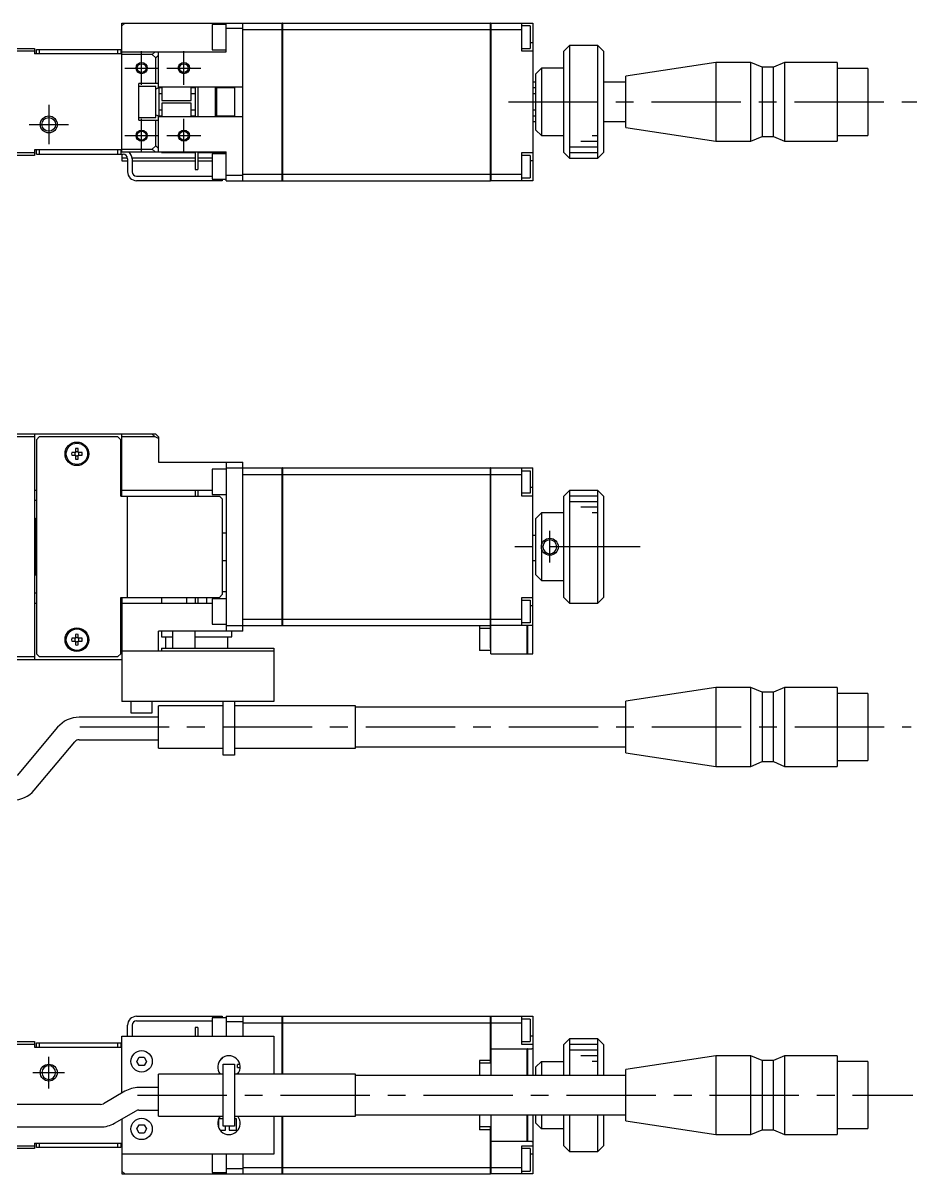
# Model space of a CAD drawing. Extents: x -1 to 626, y -8 to 214.
# Drawn here: x 147.9 to 306.7, y 10 to 214.4 of the extents above; entities that cross this region are included whole.
import ezdxf

# ---------------------------------------------------------------- set-up
doc = ezdxf.new("R2010")
doc.units = 0
doc.header["$LTSCALE"] = 0.5
doc.linetypes.add('CENTER', pattern=[50.8, 31.75, -6.35, 6.35, -6.35])
for name, color, linetype in [('MSM_CENTER', 1, 'CENTER'), ('MSM_CONTINUOUS', 7, 'CONTINUOUS'), ('MSM_NARROW', 5, 'CONTINUOUS')]:
    doc.layers.add(name, color=color, linetype=linetype)

msp = doc.modelspace()

# ---------------------------------------------------------------- linework, layer by layer
at = {"layer": 'MSM_CENTER'}
for p, q in [((169, 203.38), (169, 209.38)), ((176.5, 203.38), (176.5, 209.38)), ((166, 206.38), (172, 206.38)), ((173.5, 206.38), (179.5, 206.38)), ((234.14, 200.38), (306.7, 200.38)), ((152.5, 199.88), (152.5, 192.88)), ((149, 196.38), (156, 196.38)), ((169, 191.38), (169, 197.38)), ((176.5, 191.38), (176.5, 197.38)), ((166, 194.38), (172, 194.38)), ((173.5, 194.38), (179.5, 194.38)), ((241.5, 118.58), (241.5, 124.18)), ((257.51, 121.38), (234.1, 121.38)), ((158, 89.38), (305.69, 89.38)), ((152.5, 25.2), (152.5, 30.8)), ((149.7, 28), (155.3, 28)), ((168.26, 24), (305.99, 24))]:
    msp.add_line(p, q, dxfattribs=at)
at = {"layer": 'MSM_CONTINUOUS'}
for p, q in [((165.5, 213.88), (166, 214.38)), ((165.5, 214.38), (193.95, 214.38)), ((165.5, 191.48), (165.5, 214.38)), ((181.5, 214.13), (181.5, 209.63)), ((184, 214.13), (181.5, 214.13)), ((184, 209.28), (184, 214.38)), ((187, 213.38), (184, 213.38)), ((187, 186.38), (187, 214.38)), ((187, 213.23), (193.95, 213.23)), ((193.95, 186.38), (193.95, 214.38)), ((194, 214.37), (193.95, 214.37)), ((194, 213.22), (193.95, 213.22)), ((194, 214.38), (230.95, 214.38)), ((194, 214.38), (194, 186.38)), ((194, 213.23), (230.95, 213.23)), ((230.95, 186.38), (230.95, 214.38)), ((231, 214.37), (230.95, 214.37)), ((231, 213.22), (230.95, 213.22)), ((231, 214.38), (238.5, 214.38)), ((231, 214.38), (231, 186.38)), ((231, 213.23), (236.5, 213.23)), ((236.5, 209.38), (236.5, 214.38)), ((238, 213.88), (236.5, 213.88)), ((238, 213.88), (238, 209.88)), ((238.5, 214.38), (238.5, 186.38)), ((238.5, 210.88), (238, 210.88)), ((127.8, 209.88), (150, 209.88)), ((150, 209.38), (128, 209.38)), ((150, 209.88), (150, 208.88)), ((165.5, 208.88), (150, 208.88)), ((150.3, 208.88), (150.3, 209.68)), ((150.3, 209.68), (165.3, 209.68)), ((150.8, 209.68), (150.8, 208.88)), ((164.8, 208.88), (164.8, 209.68)), ((165.3, 209.68), (165.3, 208.88)), ((165.5, 209.28), (184, 209.28)), ((170.89, 208.78), (165.5, 208.78)), ((170.89, 208.78), (171.39, 209.28)), ((171.5, 208.17), (170.89, 208.78)), ((172, 208.67), (171.5, 208.17)), ((172, 202.87), (172, 209.28)), ((181.5, 209.63), (184, 209.63)), ((236.5, 209.88), (238, 209.88)), ((238.5, 209.38), (236.5, 209.38)), ((245, 210.38), (244, 209.38)), ((244, 191.38), (244, 209.38)), ((245, 210.38), (245, 190.38)), ((250, 210.38), (245, 210.38)), ((250, 190.38), (250, 210.38)), ((251, 209.38), (250, 210.38)), ((251, 209.38), (251, 191.38)), ((171.5, 203.63), (171.5, 208.17)), ((271, 207.38), (255, 204.95)), ((271, 207.38), (271, 193.38)), ((277.2, 207.38), (271, 207.38)), ((277.2, 193.38), (277.2, 207.38)), ((279.2, 206.53), (277.2, 207.38)), ((279.2, 206.53), (279.2, 194.23)), ((281.2, 206.53), (279.2, 206.53)), ((283.2, 207.38), (281.2, 206.53)), ((281.2, 194.23), (281.2, 206.53)), ((283.2, 207.38), (283.2, 193.38)), ((292.5, 207.38), (283.2, 207.38)), ((292.5, 207.38), (292.5, 193.38)), ((239, 205.38), (240, 206.38)), ((239, 195.38), (239, 205.38)), ((244, 206.38), (240, 206.38)), ((240, 206.38), (240, 194.38)), ((255, 195.81), (255, 204.95)), ((298, 206.33), (292.5, 206.33)), ((298, 206.33), (298, 194.43)), ((168.5, 197.13), (168.5, 203.63)), ((172, 203.63), (168.5, 203.63)), ((171.5, 203.13), (168.5, 203.13)), ((171.5, 197.63), (171.5, 203.13)), ((172, 202.87), (171.5, 202.66)), ((187, 202.98), (172, 202.98)), ((172.1, 197.78), (172.1, 202.98)), ((172.6, 202.88), (172.1, 202.88)), ((172.5, 202.98), (172.5, 202.88)), ((172.6, 202.98), (172.6, 200.63)), ((177.8, 200.63), (177.8, 202.98)), ((178.5, 202.88), (177.8, 202.88)), ((178.5, 202.98), (178.5, 197.78)), ((179, 202.98), (179, 197.78)), ((182.1, 197.78), (182.1, 202.98)), ((182.3, 202.98), (182.3, 197.78)), ((185.5, 202.88), (182.3, 202.88)), ((185.5, 202.98), (185.5, 197.78)), ((239, 203.88), (238.5, 203.88)), ((239, 202.88), (238.5, 202.88)), ((255, 203.88), (251, 203.88)), ((172.1, 201.88), (172.6, 201.88)), ((172.6, 200.63), (177.8, 200.63)), ((177.8, 201.88), (178.5, 201.88)), ((238.5, 201.88), (239, 201.88)), ((172.6, 198.88), (172.1, 198.88)), ((172.6, 200.13), (172.6, 197.78)), ((177.8, 200.13), (172.6, 200.13)), ((177.8, 197.78), (177.8, 200.13)), ((178.5, 198.88), (177.8, 198.88)), ((239, 198.88), (238.5, 198.88)), ((168.5, 197.63), (171.5, 197.63)), ((168.5, 197.13), (172, 197.13)), ((171.5, 198.1), (172, 197.89)), ((171.5, 192.59), (171.5, 197.13)), ((172, 191.48), (172, 197.89)), ((172, 197.78), (187, 197.78)), ((172.1, 197.88), (172.6, 197.88)), ((172.5, 197.88), (172.5, 197.78)), ((177.8, 197.88), (178.5, 197.88)), ((182.3, 197.88), (185.5, 197.88)), ((238.5, 197.88), (239, 197.88)), ((238.5, 196.88), (239, 196.88)), ((251, 196.88), (255, 196.88)), ((240, 194.38), (239, 195.38)), ((240, 194.38), (244, 194.38)), ((255, 195.81), (271, 193.38)), ((277.2, 193.38), (279.2, 194.23)), ((279.2, 194.23), (281.2, 194.23)), ((281.2, 194.23), (283.2, 193.38)), ((292.5, 194.43), (298, 194.43)), ((170.89, 191.98), (171.5, 192.59)), ((171.5, 192.59), (172, 192.09)), ((271, 193.38), (277.2, 193.38)), ((283.2, 193.38), (292.5, 193.38)), ((150, 190.88), (137, 190.88)), ((137.11, 191.38), (150, 191.38)), ((165.5, 191.88), (150, 191.88)), ((150, 191.88), (150, 190.88)), ((150.3, 191.08), (150.3, 191.88)), ((150.3, 191.08), (165.7, 191.08)), ((150.8, 191.88), (150.8, 191.08)), ((164.8, 191.08), (164.8, 191.88)), ((165.3, 191.88), (165.3, 191.08)), ((165.5, 191.98), (170.89, 191.98)), ((165.5, 191.48), (184, 191.48)), ((165.5, 191.08), (165.5, 189.88)), ((166.49, 190.38), (165.5, 190.38)), ((166.5, 190.28), (166.5, 187.98)), ((178.5, 190.38), (167.3, 190.38)), ((167.3, 190.28), (167.3, 187.98)), ((171.39, 191.48), (170.89, 191.98)), ((172.5, 191.48), (172.5, 191.38)), ((172.5, 191.38), (178.5, 191.38)), ((178.5, 191.48), (178.5, 188.38)), ((179, 191.48), (179, 188.38)), ((179, 191.38), (184, 191.38)), ((181.5, 190.38), (179, 190.38)), ((181.5, 191.13), (181.5, 186.63)), ((184, 191.13), (181.5, 191.13)), ((184, 186.38), (184, 191.48)), ((236.5, 191.38), (238.5, 191.38)), ((236.5, 186.38), (236.5, 191.38)), ((238, 190.88), (236.5, 190.88)), ((238, 190.88), (238, 186.88)), ((244, 191.38), (245, 190.38)), ((245, 190.38), (250, 190.38)), ((250, 190.38), (251, 191.38)), ((165.5, 189.88), (166.5, 189.88)), ((167.3, 189.88), (178.5, 189.88)), ((178.5, 188.38), (179, 188.38)), ((179, 189.88), (181.5, 189.88)), ((238.5, 189.88), (238, 189.88)), ((168.1, 187.18), (181.5, 187.18)), ((183.3, 186.38), (168.1, 186.38)), ((181.5, 186.63), (184, 186.63)), ((182.8, 186.38), (182.8, 186.63)), ((183.3, 186.63), (183.3, 186.38)), ((184, 187.38), (187, 187.38)), ((184, 186.38), (193.95, 186.38)), ((187, 187.54), (193.95, 187.54)), ((194, 187.54), (193.95, 187.54)), ((194, 186.39), (193.95, 186.39)), ((194, 187.54), (230.95, 187.54)), ((194, 186.38), (230.95, 186.38)), ((231, 187.54), (230.95, 187.54)), ((231, 186.39), (230.95, 186.39)), ((231, 187.54), (236.5, 187.54)), ((238.5, 186.38), (231, 186.38)), ((236.5, 186.88), (238, 186.88)), ((171.5, 141.38), (128, 141.38)), ((150, 141.38), (150, 101.38)), ((165.5, 130.38), (165.5, 141.38)), ((171.39, 140.88), (170.89, 141.38)), ((171.5, 141.38), (172, 140.88)), ((150, 140.88), (137.61, 140.88)), ((150.8, 140.88), (150.3, 140.38)), ((150.3, 140.38), (150.3, 102.38)), ((164.8, 140.88), (150.8, 140.88)), ((165.3, 140.38), (164.8, 140.88)), ((165.3, 130.38), (165.3, 140.38)), ((171.39, 140.88), (165.5, 140.88)), ((172, 140.58), (171.39, 140.88)), ((172, 140.88), (172, 136.38)), ((157.26, 138.12), (156.58, 138.12)), ((156.58, 137.64), (157.26, 137.64)), ((157.26, 138.8), (157.26, 138.12)), ((157.26, 137.64), (157.26, 136.96)), ((157.74, 138.12), (157.74, 138.8)), ((158.42, 138.12), (157.74, 138.12)), ((157.74, 136.96), (157.74, 137.64)), ((157.74, 137.64), (158.42, 137.64)), ((172, 136.38), (187, 136.38)), ((181.5, 135.13), (181.5, 130.63)), ((184, 135.13), (181.5, 135.13)), ((184, 136.38), (184, 106.38)), ((184, 135.38), (193.95, 135.38)), ((187, 106.38), (187, 136.38)), ((193.95, 107.38), (193.95, 135.38)), ((194, 135.37), (193.95, 135.37)), ((194, 135.38), (230.95, 135.38)), ((194, 135.38), (194, 107.38)), ((230.95, 103.38), (230.95, 135.38)), ((231, 135.37), (230.95, 135.37)), ((231, 102.38), (231, 135.38)), ((231, 135.38), (238.5, 135.38)), ((236.5, 130.38), (236.5, 135.38)), ((238.5, 102.38), (238.5, 135.38)), ((187, 134.23), (193.95, 134.23)), ((194, 134.22), (193.95, 134.22)), ((194, 134.23), (230.95, 134.23)), ((231, 134.22), (230.95, 134.22)), ((231, 134.23), (236.5, 134.23)), ((236.5, 134.88), (238, 134.88)), ((238, 134.88), (238, 130.88)), ((150.3, 131.38), (150, 131.38)), ((181.5, 131.38), (165.3, 131.38)), ((178.5, 131.38), (178.5, 130.38)), ((179, 131.38), (179, 130.38)), ((238, 130.88), (236.5, 130.88)), ((238.5, 131.88), (238, 131.88)), ((245, 131.38), (244, 130.38)), ((245, 131.38), (245, 111.38)), ((250, 131.38), (245, 131.38)), ((250, 111.38), (250, 131.38)), ((251, 130.38), (250, 131.38)), ((150, 129.63), (150.3, 129.63)), ((165.3, 130.38), (182.8, 130.38)), ((166.5, 112.38), (166.5, 130.38)), ((181.5, 130.63), (184, 130.63)), ((183.3, 129.88), (182.8, 130.38)), ((183.3, 129.88), (183.3, 112.88)), ((238.5, 130.38), (236.5, 130.38)), ((244, 112.38), (244, 130.38)), ((251, 130.38), (251, 112.38)), ((239, 126.38), (240, 127.38)), ((244, 127.38), (240, 127.38)), ((240, 127.38), (240, 115.38)), ((150.2, 126.38), (150, 126.18)), ((150.3, 126.38), (150.2, 126.38)), ((150.2, 126.38), (150.2, 116.38)), ((239, 116.38), (239, 126.38)), ((183.3, 123.88), (184, 123.88)), ((239, 123.38), (238.5, 123.38)), ((184, 118.88), (183.3, 118.88)), ((239, 118.88), (238.5, 118.88)), ((150, 116.58), (150.2, 116.38)), ((150.2, 116.38), (150.3, 116.38)), ((240, 115.38), (239, 116.38)), ((240, 115.38), (244, 115.38)), ((150.3, 113.13), (150, 113.13)), ((182.8, 112.38), (183.3, 112.88)), ((184, 113.38), (183.3, 113.38)), ((150, 111.38), (150.3, 111.38)), ((165.3, 102.38), (165.3, 112.38)), ((165.3, 112.38), (182.8, 112.38)), ((165.3, 111.38), (181.5, 111.38)), ((165.5, 112.38), (165.5, 93.88)), ((172.5, 112.38), (172.5, 111.38)), ((177, 111.38), (177, 112.38)), ((178.5, 112.38), (178.5, 111.38)), ((179, 112.38), (179, 111.38)), ((180.5, 112.38), (180.5, 111.38)), ((181.5, 112.13), (181.5, 107.63)), ((184, 112.13), (181.5, 112.13)), ((236.5, 112.38), (238.5, 112.38)), ((236.5, 107.38), (236.5, 112.38)), ((236.5, 111.88), (238, 111.88)), ((238, 111.88), (238, 107.88)), ((238.5, 110.88), (238, 110.88)), ((244, 112.38), (245, 111.38)), ((245, 111.38), (250, 111.38)), ((250, 111.38), (251, 112.38)), ((187, 108.54), (193.95, 108.54)), ((194, 108.54), (193.95, 108.54)), ((194, 108.54), (230.95, 108.54)), ((231, 108.54), (230.95, 108.54)), ((231, 108.54), (236.5, 108.54)), ((172, 102.88), (172, 106.38)), ((187, 106.38), (172, 106.38)), ((172.5, 106.38), (172.5, 105.38)), ((174.5, 106.38), (174.5, 103.38)), ((178.5, 103.38), (178.5, 106.38)), ((181.5, 107.63), (184, 107.63)), ((184, 107.38), (193.95, 107.38)), ((185, 105.38), (185, 106.38)), ((194, 107.39), (193.95, 107.39)), ((194, 107.38), (230.95, 107.38)), ((229, 107.38), (229, 102.98)), ((230.95, 106.88), (229, 106.88)), ((231, 107.39), (230.95, 107.39)), ((238.5, 107.38), (231, 107.38)), ((238, 107.88), (236.5, 107.88)), ((237.45, 102.38), (237.45, 107.38)), ((237.5, 107.38), (237.5, 102.38)), ((157.26, 105.12), (156.58, 105.12)), ((156.58, 104.64), (157.26, 104.64)), ((157.26, 105.8), (157.26, 105.12)), ((157.26, 104.64), (157.26, 103.96)), ((157.74, 105.12), (157.74, 105.8)), ((158.42, 105.12), (157.74, 105.12)), ((157.74, 103.96), (157.74, 104.64)), ((157.74, 104.64), (158.42, 104.64)), ((172.5, 105.38), (174.5, 105.38)), ((173.25, 105.38), (173.25, 103.38)), ((178.5, 105.38), (185, 105.38)), ((184.25, 105.38), (184.25, 103.38)), ((150.3, 102.38), (150.8, 101.88)), ((164.8, 101.88), (165.3, 102.38)), ((165.5, 102.88), (192.5, 102.88)), ((172.5, 103.38), (192.5, 103.38)), ((172.5, 103.38), (172.5, 102.88)), ((192.5, 103.38), (192.5, 93.88)), ((231, 102.98), (229, 102.98)), ((231, 103.38), (230.95, 103.38)), ((231, 102.38), (237.45, 102.38)), ((237.5, 102.43), (237.45, 102.43)), ((237.5, 102.38), (238.5, 102.38)), ((128, 101.38), (165.5, 101.38)), ((137.61, 101.88), (150, 101.88)), ((150.8, 101.88), (164.8, 101.88)), ((271, 96.38), (255, 93.95)), ((271, 96.38), (271, 82.38)), ((277.2, 96.38), (271, 96.38)), ((277.2, 82.38), (277.2, 96.38)), ((279.2, 95.53), (277.2, 96.38)), ((283.2, 96.38), (281.2, 95.53)), ((283.2, 96.38), (283.2, 82.38)), ((292.5, 96.38), (283.2, 96.38)), ((292.5, 96.38), (292.5, 82.38)), ((279.2, 95.53), (279.2, 83.23)), ((281.2, 95.53), (279.2, 95.53)), ((281.2, 83.23), (281.2, 95.53)), ((298, 95.33), (292.5, 95.33)), ((298, 95.33), (298, 83.43)), ((192.5, 93.88), (165.5, 93.88)), ((167.1, 93.88), (167.1, 91.88)), ((170.9, 91.88), (170.9, 93.88)), ((183.5, 93.13), (172, 93.13)), ((172, 85.63), (172, 93.13)), ((183.5, 84.38), (183.5, 93.88)), ((185.5, 93.88), (185.5, 84.38)), ((207, 93.13), (185.5, 93.13)), ((207, 85.63), (207, 93.13)), ((255, 92.88), (207, 92.88)), ((255, 84.81), (255, 93.95)), ((172, 91.11), (157.9, 91.11)), ((167.1, 91.88), (170.9, 91.88)), ((154.07, 89.32), (146.87, 80.74)), ((149.93, 78.17), (157.13, 86.75)), ((157.9, 87.11), (172, 87.11)), ((207, 85.88), (255, 85.88)), ((172, 85.63), (183.5, 85.63)), ((185.5, 84.38), (183.5, 84.38)), ((185.5, 85.63), (207, 85.63)), ((255, 84.81), (271, 82.38)), ((271, 82.38), (277.2, 82.38)), ((277.2, 82.38), (279.2, 83.23)), ((279.2, 83.23), (281.2, 83.23)), ((281.2, 83.23), (283.2, 82.38)), ((283.2, 82.38), (292.5, 82.38)), ((292.5, 83.43), (298, 83.43)), ((168.1, 38), (183.3, 38)), ((168.1, 37.2), (181.5, 37.2)), ((184, 37.75), (181.5, 37.75)), ((181.5, 37.75), (181.5, 34.5)), ((182.8, 37.75), (182.8, 38)), ((183.3, 38), (183.3, 37.75)), ((184, 38), (193.95, 38)), ((184, 38), (184, 34.5)), ((187, 37), (184, 37)), ((187, 38), (187, 34.5)), ((187, 36.85), (193.95, 36.85)), ((193.95, 27.75), (193.95, 38)), ((194, 37.99), (193.95, 37.99)), ((194, 36.84), (193.95, 36.84)), ((194, 38), (230.95, 38)), ((194, 38), (194, 27.75)), ((194, 36.85), (230.95, 36.85)), ((230.95, 29.65), (230.95, 38)), ((231, 37.99), (230.95, 37.99)), ((231, 36.84), (230.95, 36.84)), ((231, 38), (238.5, 38)), ((231, 38), (231, 27.5)), ((231, 36.85), (236.5, 36.85)), ((236.5, 33), (236.5, 38)), ((238, 37.5), (236.5, 37.5)), ((238, 37.5), (238, 33.5)), ((238.5, 38), (238.5, 27.5)), ((166.5, 34.5), (166.5, 36.4)), ((167.3, 36.4), (167.3, 34.5)), ((178.5, 36), (178.5, 34.5)), ((179, 36), (178.5, 36)), ((179, 36), (179, 34.5)), ((137, 33.5), (150, 33.5)), ((150, 33), (137.11, 33)), ((150, 33.5), (150, 32.5)), ((150.3, 32.5), (150.3, 33.3)), ((150.3, 33.3), (165.5, 33.3)), ((150.8, 33.3), (150.8, 32.5)), ((164.8, 32.5), (164.8, 33.3)), ((165.3, 33.3), (165.3, 32.5)), ((165.5, 34.5), (192.5, 34.5)), ((165.5, 24.39), (165.5, 34.5)), ((192.5, 34.5), (192.5, 27.75)), ((236.5, 33.5), (238, 33.5)), ((238.5, 33), (236.5, 33)), ((238.5, 34.5), (238, 34.5)), ((245, 34), (244, 33)), ((244, 27.5), (244, 33)), ((245, 34), (245, 27.5)), ((250, 34), (245, 34)), ((250, 27.5), (250, 34)), ((251, 33), (250, 34)), ((251, 33), (251, 27.5)), ((150, 32.5), (165.5, 32.5)), ((168.13, 30), (168.57, 30.75)), ((168.57, 30.75), (169.43, 30.75)), ((169.43, 30.75), (169.87, 30)), ((231, 32.25), (237.45, 32.25)), ((237.45, 27.5), (237.45, 32.25)), ((237.5, 32.2), (237.45, 32.2)), ((237.5, 32.25), (238.3, 32.25)), ((237.5, 32.25), (237.5, 27.5)), ((238.3, 32.23), (238.3, 32.25)), ((238.5, 32.23), (238.3, 32.23)), ((271, 31), (255, 28.57)), ((271, 31), (271, 17)), ((277.2, 31), (271, 31)), ((277.2, 17), (277.2, 31)), ((279.2, 30.15), (277.2, 31)), ((283.2, 31), (281.2, 30.15)), ((283.2, 31), (283.2, 17)), ((292.5, 31), (283.2, 31)), ((292.5, 31), (292.5, 17)), ((168.57, 29.25), (168.13, 30)), ((169.43, 29.25), (168.57, 29.25)), ((169.87, 30), (169.43, 29.25)), ((183.5, 29.5), (185.5, 29.5)), ((183.5, 18.5), (183.5, 29.5)), ((185.5, 29.5), (185.5, 18.5)), ((186.45, 29.43), (186, 29.43)), ((186, 28.93), (186, 29.43)), ((186, 28.93), (186.5, 28.93)), ((230.95, 30.15), (229, 30.15)), ((229, 30.15), (229, 27.5)), ((231, 29.65), (229, 29.65)), ((240, 30), (239, 29)), ((239, 27.5), (239, 29)), ((240, 30), (240, 27.5)), ((240, 30), (244, 30)), ((279.2, 30.15), (279.2, 17.85)), ((281.2, 30.15), (279.2, 30.15)), ((281.2, 17.85), (281.2, 30.15)), ((298, 29.95), (292.5, 29.95)), ((298, 29.95), (298, 18.05)), ((172, 20.25), (172, 27.75)), ((183.5, 27.75), (172, 27.75)), ((207, 27.75), (185.5, 27.75)), ((186, 27.75), (186, 27.93)), ((186.19, 27.93), (186, 27.93)), ((207, 20.25), (207, 27.75)), ((255, 27.5), (207, 27.5)), ((255, 19.43), (255, 28.57)), ((166, 24.68), (162.2, 22.48)), ((172, 25.35), (168.5, 25.35)), ((161.7, 22.35), (140.5, 22.35)), ((164.2, 19.02), (168, 21.22)), ((168.5, 21.35), (172, 21.35)), ((207, 20.5), (255, 20.5)), ((229, 20.5), (229, 17.85)), ((231, 20.5), (231, 10)), ((237.45, 15.75), (237.45, 20.5)), ((237.5, 20.5), (237.5, 15.75)), ((238.5, 20.5), (238.5, 10)), ((239, 19), (239, 20.5)), ((240, 20.5), (240, 18)), ((244, 15), (244, 20.5)), ((245, 20.5), (245, 14)), ((250, 14), (250, 20.5)), ((251, 20.5), (251, 15)), ((165.5, 19.77), (165.5, 10)), ((168.13, 18), (168.57, 18.75)), ((168.57, 18.75), (169.43, 18.75)), ((169.43, 18.75), (169.87, 18)), ((172, 20.25), (183.5, 20.25)), ((182.67, 19.78), (182.67, 18.2)), ((183.5, 19.78), (182.67, 19.78)), ((185.5, 18.5), (183.5, 18.5)), ((183.92, 17.78), (183.92, 18.5)), ((184.57, 18.5), (184.57, 17.78)), ((185.5, 20.25), (207, 20.25)), ((185.82, 19.78), (185.5, 19.78)), ((185.82, 17.78), (185.82, 19.78)), ((192.5, 20.25), (192.5, 13.5)), ((193.95, 10), (193.95, 20.25)), ((194, 20.25), (194, 10)), ((239, 19), (240, 18)), ((255, 19.43), (271, 17)), ((140.5, 18.35), (161.7, 18.35)), ((168.57, 17.25), (168.13, 18)), ((169.43, 17.25), (168.57, 17.25)), ((169.87, 18), (169.43, 17.25)), ((182.92, 17.78), (183.92, 17.78)), ((184.57, 17.78), (185.82, 17.78)), ((231, 18.35), (229, 18.35)), ((230.95, 17.85), (229, 17.85)), ((230.95, 10), (230.95, 18.35)), ((244, 18), (240, 18)), ((271, 17), (277.2, 17)), ((277.2, 17), (279.2, 17.85)), ((279.2, 17.85), (281.2, 17.85)), ((281.2, 17.85), (283.2, 17)), ((283.2, 17), (292.5, 17)), ((292.5, 18.05), (298, 18.05)), ((150, 14.5), (58.5, 14.5)), ((134.5, 15), (150, 15)), ((150, 15.5), (165.5, 15.5)), ((150, 15.5), (150, 14.5)), ((150.3, 14.7), (150.3, 15.5)), ((165.3, 14.7), (150.3, 14.7)), ((150.8, 15.5), (150.8, 14.7)), ((164.8, 14.7), (164.8, 15.5)), ((165.3, 15.5), (165.3, 14.7)), ((237.45, 15.75), (231, 15.75)), ((236.5, 15), (238.5, 15)), ((236.5, 10), (236.5, 15)), ((238, 14.5), (236.5, 14.5)), ((237.5, 15.8), (237.45, 15.8)), ((238.3, 15.75), (237.5, 15.75)), ((238, 14.5), (238, 10.5)), ((238.3, 15.77), (238.5, 15.77)), ((238.3, 15.75), (238.3, 15.77)), ((244, 15), (245, 14)), ((250, 14), (251, 15)), ((192.5, 13.5), (165.5, 13.5)), ((181.5, 13.5), (181.5, 10.25)), ((184, 13.5), (184, 10)), ((187, 13.5), (187, 10)), ((238.5, 13.5), (238, 13.5)), ((245, 14), (250, 14)), ((166, 10), (165.5, 10.5)), ((181.5, 10.25), (184, 10.25)), ((184, 11), (187, 11)), ((187, 11.15), (193.95, 11.15)), ((194, 11.16), (193.95, 11.16)), ((194, 11.15), (230.95, 11.15)), ((231, 11.16), (230.95, 11.16)), ((231, 11.15), (236.5, 11.15)), ((236.5, 10.5), (238, 10.5)), ((165.5, 10), (193.95, 10)), ((194, 10.01), (193.95, 10.01)), ((194, 10), (230.95, 10)), ((231, 10.01), (230.95, 10.01)), ((238.5, 10), (231, 10))]:
    msp.add_line(p, q, dxfattribs=at)
for centre, radius in [((169, 206.38), 0.783), ((176.5, 206.38), 0.783), ((152.5, 196.38), 1.23), ((169, 194.38), 0.783), ((176.5, 194.38), 0.783), ((157.5, 137.88), 2.1), ((157.5, 137.88), 1.9), ((157.5, 104.88), 2.1), ((157.5, 104.88), 1.9), ((169, 30), 1.9), ((169, 18), 1.9)]:
    msp.add_circle(centre, radius, dxfattribs=at)
at = {"layer": 'MSM_CONTINUOUS', "extrusion": (0, 0, -1)}
for centre in [(-241.5, 121.38), (-152.5, 28)]:
    msp.add_circle(centre, 1.23, dxfattribs=at)
at = {"layer": 'MSM_CONTINUOUS'}
for centre, radius, start, end in [((165.7, 190.28), 0.8, 0, 90), ((165.7, 190.28), 1.6, 0, 48.5903), ((168.1, 187.98), 1.6, 180, 270), ((168.1, 187.98), 0.8, 180, 270), ((157.5, 137.88), 0.95, 165.3667, 194.6333), ((157.5, 137.88), 0.365, 138.8496, 221.1504), ((157.5, 137.88), 0.95, 75.3667, 104.6333), ((157.5, 137.88), 0.365, 48.8496, 131.1504), ((157.5, 137.88), 0.365, 228.8496, 311.1504), ((157.5, 137.88), 0.95, 255.3667, 284.6333), ((157.5, 137.88), 0.365, 318.8496, 41.1504), ((157.5, 137.88), 0.95, 345.3667, 14.6333), ((157.5, 104.88), 0.95, 165.3667, 194.6333), ((157.5, 104.88), 0.365, 138.8496, 221.1504), ((157.5, 104.88), 0.95, 75.3667, 104.6333), ((157.5, 104.88), 0.365, 48.8496, 131.1504), ((157.5, 104.88), 0.365, 228.8496, 311.1504), ((157.5, 104.88), 0.365, 318.8496, 41.1504), ((157.5, 104.88), 0.95, 345.3667, 14.6333), ((157.5, 104.88), 0.95, 255.3667, 284.6333), ((157.9, 86.11), 5, 90, 140), ((157.9, 86.11), 1, 90, 140), ((146.1, 81.38), 5, 270, 320), ((168.1, 36.4), 1.6, 90, 180), ((168.1, 36.4), 0.8, 90, 180), ((184.5, 29), 2, 321.3178, 218.6822), ((183.2, 30.67), 0.2, 255.0744, 0.8063), ((168.5, 20.35), 5, 90, 120), ((161.7, 23.35), 1, 270, 300), ((168.5, 20.35), 1, 90, 120), ((161.7, 23.35), 5, 270, 300), ((184.5, 19), 2, 141.3178, 38.6822)]:
    msp.add_arc(centre, radius, start, end, dxfattribs=at)
at = {"layer": 'MSM_NARROW'}
for p, q in [((249, 194.38), (250, 194.38)), ((245, 192.38), (250, 192.38)), ((247, 193.38), (250, 193.38)), ((245, 191.38), (250, 191.38)), ((250, 130.38), (245, 130.38)), ((250, 129.38), (245, 129.38)), ((250, 128.38), (247, 128.38)), ((250, 127.38), (249, 127.38)), ((250, 33), (245, 33)), ((250, 32), (245, 32)), ((250, 31), (247, 31)), ((250, 30), (249, 30))]:
    msp.add_line(p, q, dxfattribs=at)
for centre, radius in [((169, 206.38), 1), ((176.5, 206.38), 1), ((152.5, 196.38), 1.5), ((169, 194.38), 1), ((176.5, 194.38), 1), ((241.5, 121.38), 1.5), ((152.5, 28), 1.5)]:
    msp.add_circle(centre, radius, dxfattribs=at)

doc.saveas('drawing.dxf')
